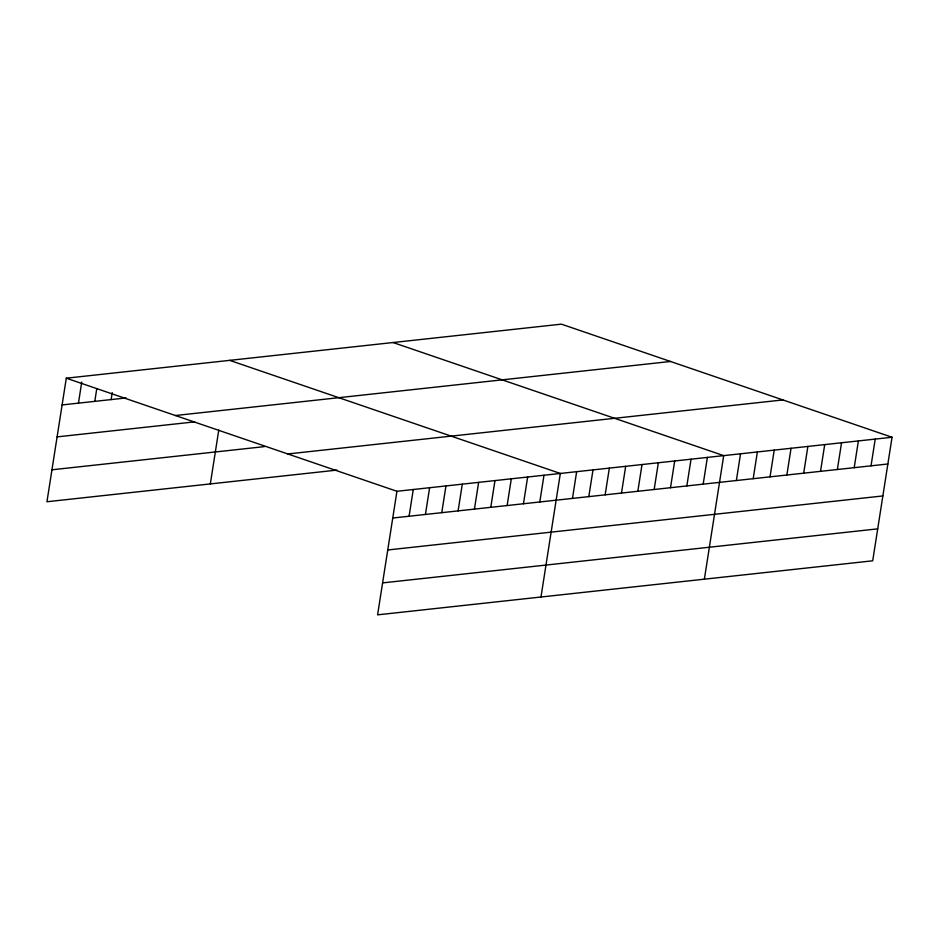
<?xml version="1.0" encoding="UTF-8"?>
<svg xmlns="http://www.w3.org/2000/svg" width="939" height="939" viewBox="0 0 939 939"><rect width="100%" height="100%" fill="white"/><g stroke="black" fill="none" stroke-linecap="round" stroke-linejoin="round"><path stroke-width="1.41" d="M892.05 437.257L396.939 491.285L377.595 614.845L872.707 560.806L892.05 437.257L561.405 324.155L66.293 378.194L46.95 501.743L336.96 470.099M78.453 403.148L81.752 382.044M94.792 401.364L96.776 388.699M111.131 399.58L112.234 392.549M210.336 483.914L218.775 430.027M409.087 516.25L413.277 489.501M425.426 514.466L429.616 487.717M441.764 512.682L445.955 485.933M458.103 510.898L462.293 484.148M474.441 509.114L478.632 482.376M490.78 507.33L494.97 480.592M507.119 505.546L511.309 478.808M523.457 503.762L527.648 477.024M539.796 501.978L543.986 475.24M540.981 597.004L560.325 473.456L229.679 360.365M572.473 498.409L576.663 471.671M588.812 496.625L593.002 469.887M605.15 494.853L609.341 468.103M621.489 493.069L625.679 466.319M637.827 491.285L642.018 464.535M654.166 489.501L658.356 462.763M670.505 487.717L674.695 460.979M686.843 485.933L691.034 459.194M703.182 484.148L707.372 457.41M704.367 579.175L723.711 455.626L393.077 342.535M736.364 480.533L740.542 453.783M753.195 478.69L757.374 451.952M770.027 476.859L774.217 450.11M786.859 475.017L791.049 448.279M803.69 473.186L807.88 446.436M820.522 471.343L824.712 444.605M837.365 469.512L841.544 442.762M854.197 467.669L858.387 440.931M871.028 465.838L875.218 439.088M62.115 404.932L126.108 397.948M175.405 415.519L670.516 361.48M57.103 436.881L194.619 421.869M51.95 469.793L264.352 446.624M287.827 453.96L782.938 399.932M392.748 518.023L887.86 463.995M387.748 549.972L882.86 495.945M382.596 582.896L877.707 528.857M66.293 378.194L396.939 491.285"/></g></svg>
